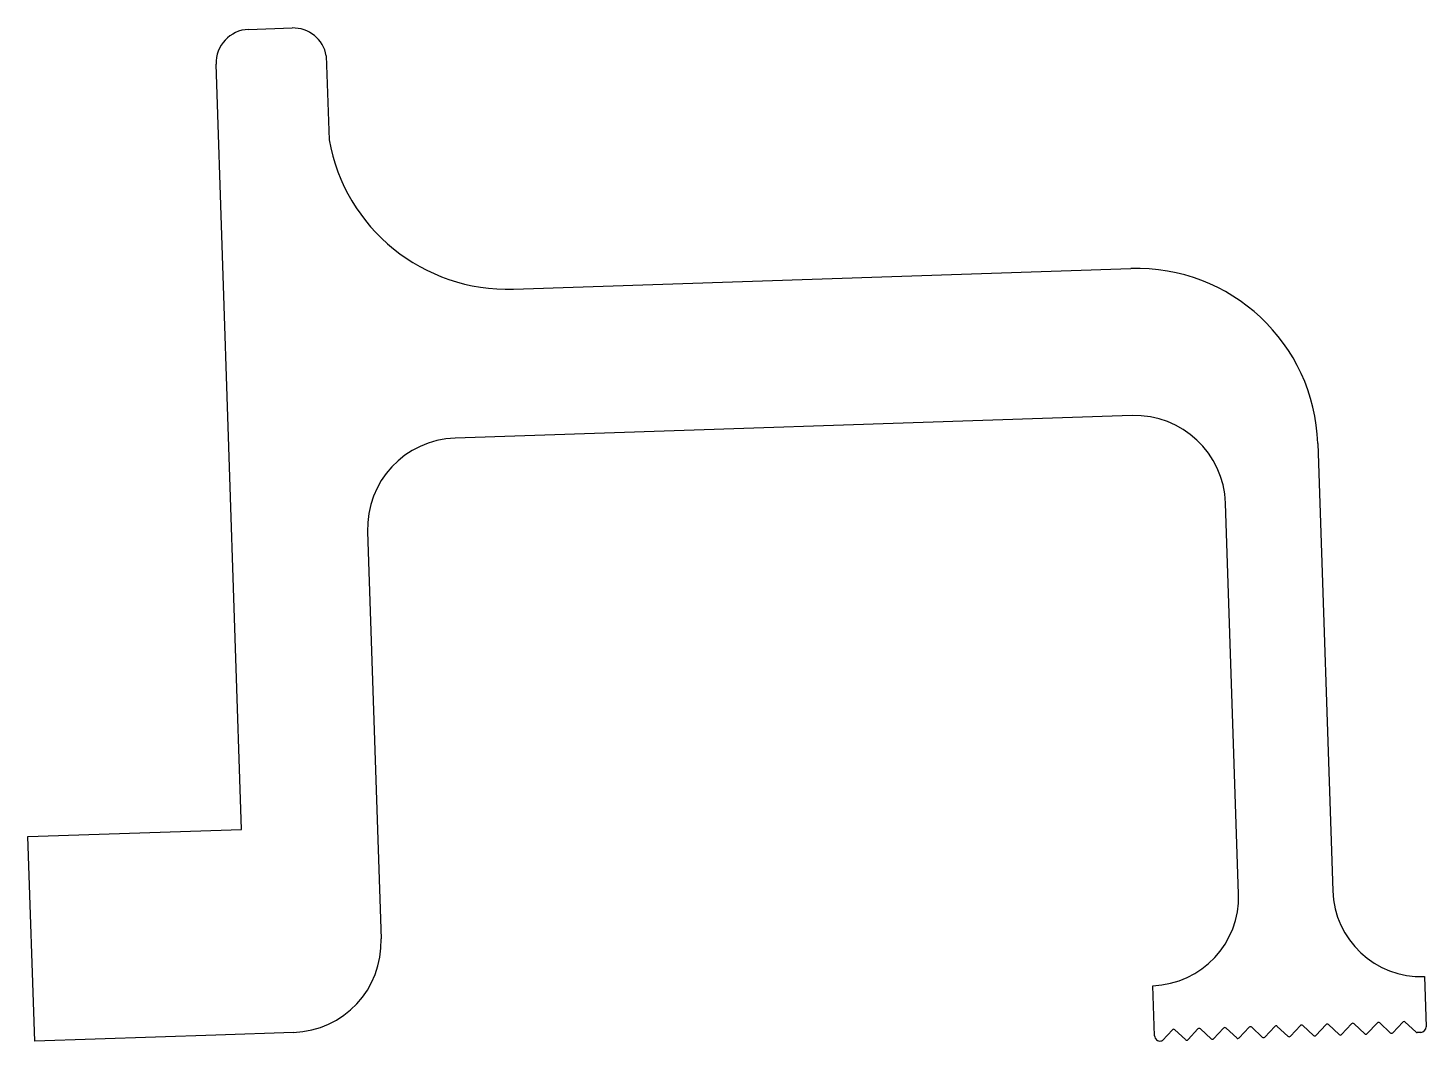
# Model space of a CAD drawing. Extents: x -46.9 to 51.1, y 2.3 to 73.3.
import ezdxf

# ---------------------------------------------------------------- set-up
doc = ezdxf.new("R2010")
doc.units = 0
doc.layers.get('0').update_dxf_attribs({"linetype": 'CONTINUOUS'})

msp = doc.modelspace()

# ---------------------------------------------------------------- linework, layer by layer
for p, q in [((-31.451, 73.201), (-28.405, 73.302)), ((-31.945, 17.095), (-33.733, 70.761)), ((-26.001, 71.354), (-25.804, 65.464)), ((-12.876, 54.988), (30.407, 56.43)), ((30.496, 46.115), (-16.976, 44.533)), ((43.522, 44.16), (44.568, 12.783)), ((37.968, 12.563), (37.054, 39.98)), ((-23.111, 37.975), (-22.159, 9.416)), ((-46.923, 16.596), (-31.945, 17.095)), ((-46.445, 2.253), (-46.923, 16.596)), ((32.072, 2.621), (31.955, 6.136)), ((50.995, 6.771), (51.112, 3.256)), ((33.322, 3.038), (32.628, 2.296)), ((34.244, 2.35), (33.502, 3.044)), ((35.118, 3.098), (34.423, 2.356)), ((36.039, 2.409), (35.297, 3.104)), ((36.913, 3.157), (36.218, 2.415)), ((37.834, 2.469), (37.092, 3.163)), ((38.708, 3.217), (38.014, 2.475)), ((39.629, 2.529), (38.887, 3.223)), ((40.503, 3.277), (39.809, 2.535)), ((41.424, 2.589), (40.682, 3.283)), ((42.298, 3.337), (41.604, 2.595)), ((43.219, 2.649), (42.477, 3.343)), ((44.093, 3.397), (43.399, 2.655)), ((45.014, 2.709), (44.272, 3.403)), ((45.888, 3.456), (45.194, 2.715)), ((46.809, 2.768), (46.067, 3.462)), ((47.683, 3.516), (46.989, 2.774)), ((48.604, 2.828), (47.862, 3.522)), ((49.478, 3.576), (48.784, 2.834)), ((50.399, 2.888), (49.657, 3.582)), ((-33.752, 2.676), (-46.445, 2.253)), ((-28.294, 2.858), (-33.752, 2.676)), ((50.744, 2.862), (50.49, 2.854))]:
    msp.add_line(p, q)
for centre, radius, start, end in [((-31.372, 70.84), 2.362, 91.9085, 181.9085), ((-28.327, 70.941), 2.362, 10.05198, 91.9085), ((-13.299, 67.681), 12.7, 190.05198, 271.9085), ((30.829, 43.737), 12.7, 1.9085, 91.9085), ((30.708, 39.768), 6.35, 1.9085, 91.9085), ((-16.764, 38.187), 6.35, 91.9085, 181.9085), ((50.788, 12.99), 6.223, 181.9085, 271.9085), ((31.748, 12.356), 6.223, 271.9085, 1.9085), ((-28.505, 9.204), 6.35, 271.9085, 1.9085), ((33.415, 2.951), 0.127, 46.9085, 136.9085), ((35.21, 3.011), 0.127, 46.9085, 136.9085), ((37.005, 3.071), 0.127, 46.9085, 136.9085), ((38.8, 3.13), 0.127, 46.9085, 136.9085), ((40.595, 3.19), 0.127, 46.9085, 136.9085), ((42.39, 3.25), 0.127, 46.9085, 136.9085), ((44.186, 3.31), 0.127, 46.9085, 136.9085), ((45.981, 3.37), 0.127, 46.9085, 136.9085), ((47.776, 3.43), 0.127, 46.9085, 136.9085), ((49.571, 3.489), 0.127, 46.9085, 136.9085), ((50.731, 3.243), 0.381, 271.9085, 1.9085), ((32.453, 2.634), 0.381, 181.9085, 278.98586), ((32.536, 2.383), 0.127, 259.63449, 316.9085), ((34.331, 2.442), 0.127, 226.9085, 316.9085), ((36.126, 2.502), 0.127, 226.9085, 316.9085), ((37.921, 2.562), 0.127, 226.9085, 316.9085), ((39.716, 2.622), 0.127, 226.9085, 316.9085), ((41.511, 2.682), 0.127, 226.9085, 316.9085), ((43.306, 2.741), 0.127, 226.9085, 316.9085), ((45.101, 2.801), 0.127, 226.9085, 316.9085), ((46.896, 2.861), 0.127, 226.9085, 316.9085), ((48.691, 2.921), 0.127, 226.9085, 316.9085), ((50.486, 2.981), 0.127, 226.9085, 271.9085)]:
    msp.add_arc(centre, radius, start, end)

doc.saveas('drawing.dxf')
